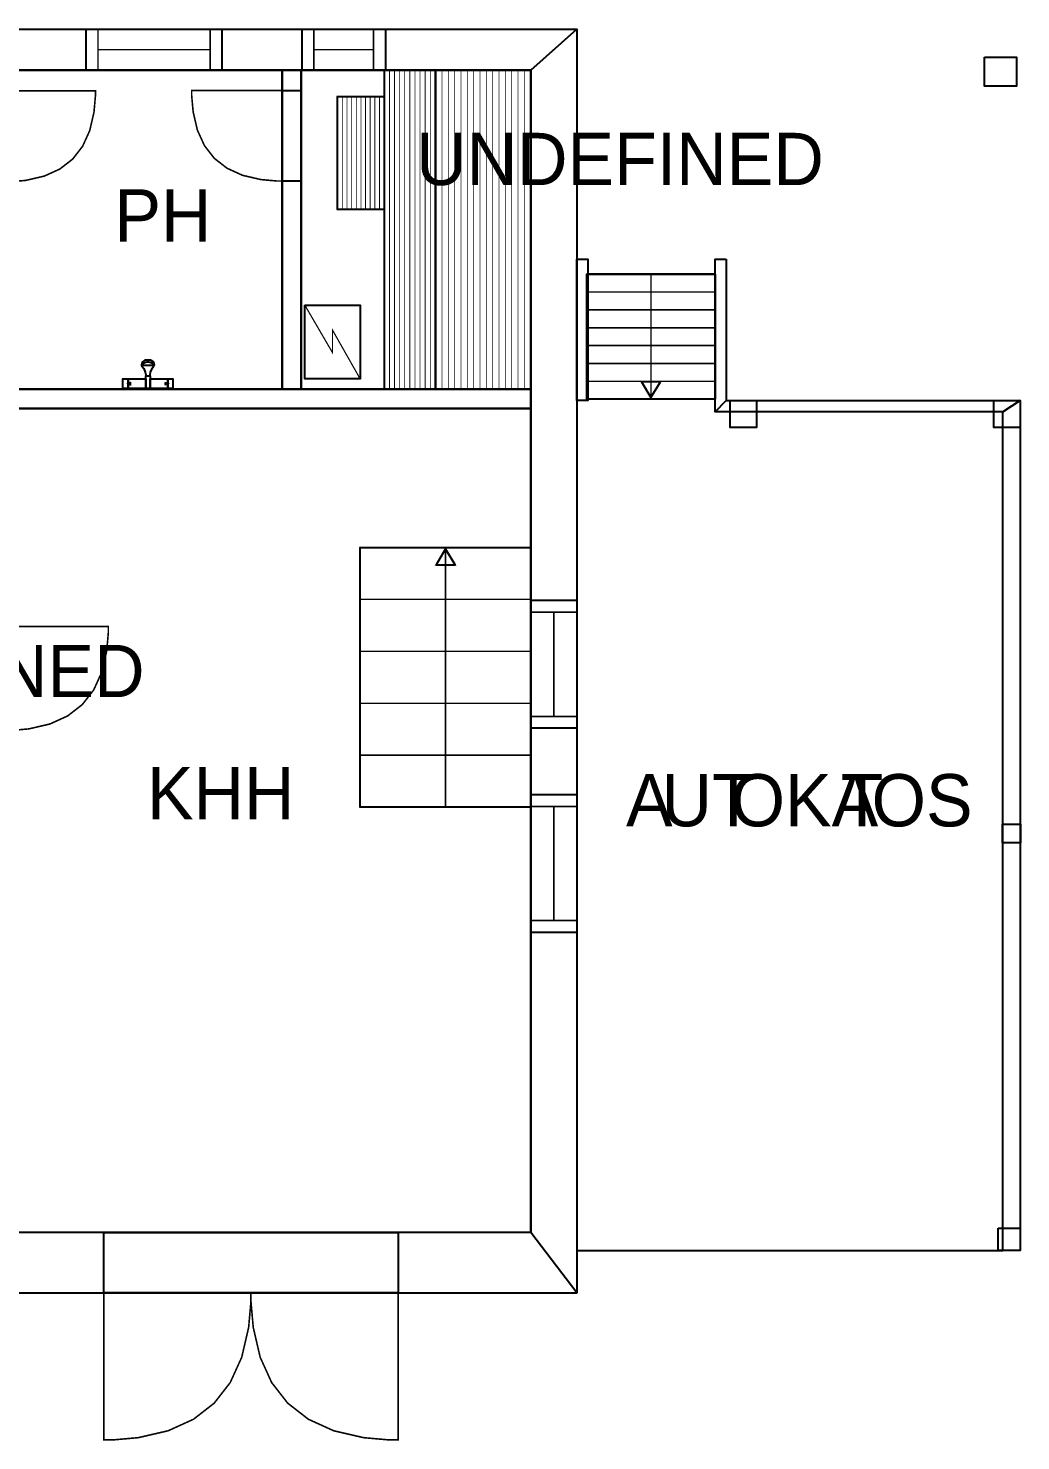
# Model space of a CAD drawing. Extents: x 1.4 to 23.7, y 0 to 12.2.
# Drawn here: x 17.16 to 23.69, y 0.01 to 9.3 of the extents above; entities that cross this region are included whole.
import ezdxf

# ---------------------------------------------------------------- set-up
doc = ezdxf.new("R2010")
doc.units = 0
doc.layers.get('0').update_dxf_attribs({"linetype": 'CONTINUOUS'})

msp = doc.modelspace()

# ---------------------------------------------------------------- linework, layer by layer
at = {"color": 0}
for points, const_width in [([(20.4642, 9.02035), (13.7423, 9.02035), (13.4921, 9.29118), (20.7663, 9.29118), (20.4642, 9.02035)], 0.002083), ([(17.5385, 9.29118), (18.4318, 9.29118), (18.4318, 9.02035), (17.5385, 9.02035), (17.5385, 9.29118)], 0.010417), ([(17.5385, 9.29118), (18.4318, 9.29118), (18.4318, 9.02035), (17.5385, 9.02035), (17.5385, 9.29118)], 0.010417), ([(18.9586, 9.29118), (19.5069, 9.29118), (19.5069, 9.02035), (18.9586, 9.02035), (18.9586, 9.29118)], 0.010417), ([(18.9586, 9.29118), (19.5069, 9.29118), (19.5069, 9.02035), (18.9586, 9.02035), (18.9586, 9.29118)], 0.010417), ([(20.4642, 1.37668), (20.4642, 9.02035), (20.7663, 9.29118), (20.7663, 0.980849), (20.4642, 1.37668)], 0.002083), ([(18.8286, 9.02035), (18.9536, 9.02035), (18.9536, 6.92204), (18.8286, 6.92204), (18.8286, 9.02035)], 0.002083), ([(19.4999, 9.0204), (19.4999, 6.92176), (19.8354, 6.92176), (19.8354, 9.0204), (19.4999, 9.0204)], 0.010417), ([(19.8371, 9.0204), (19.8371, 6.92301), (20.4621, 6.92301), (20.4621, 9.0204), (19.8371, 9.0204)], 0.010417), ([(17.0012, 8.28651), (17.0362, 8.28651), (17.1414, 8.2959), (17.2629, 8.32394), (17.3658, 8.37067), (17.45, 8.43608), (17.5154, 8.52024), (17.5622, 8.6231), (17.5903, 8.74462), (17.5996, 8.84978), (17.5996, 8.88482), (17.0012, 8.88482), (17.0012, 8.28651)], 0.010417), ([(18.8286, 8.29189), (18.7936, 8.29189), (18.6889, 8.30122), (18.5679, 8.32915), (18.4656, 8.37571), (18.3818, 8.44081), (18.3167, 8.52458), (18.2701, 8.62696), (18.2422, 8.74794), (18.2329, 8.85265), (18.2329, 8.88753), (18.8286, 8.88753), (18.8286, 8.29189)], 0.010417), ([(18.8286, 8.88753), (18.9536, 8.88753), (18.9536, 8.29189), (18.8286, 8.29189), (18.8286, 8.88753)], 0.010417), ([(18.8286, 8.88753), (18.9536, 8.88753), (18.9536, 8.29189), (18.8286, 8.29189), (18.8286, 8.88753)], 0.010417), ([(19.1925, 8.84799), (19.1925, 8.10433), (19.4989, 8.10433), (19.4989, 8.84799), (19.1925, 8.84799)], 0.010417), ([(20.7663, 7.77746), (20.8392, 7.77746), (20.8392, 6.84788), (20.7663, 6.84788), (20.7663, 7.77746)], 0.002083), ([(21.7485, 7.77746), (21.7485, 6.84788), (21.6756, 6.77496), (21.6756, 7.77746), (21.7485, 7.77746)], 0.002083), ([(20.8312, 7.67919), (21.6758, 7.67919), (21.6758, 6.85721), (20.8312, 6.85721), (20.8312, 7.67919)], 0.010417), ([(18.9767, 7.47575), (18.9767, 6.99013), (19.3412, 6.99013), (19.3412, 7.47575), (18.9767, 7.47575)], 0.008094), ([(17.78, 6.99078), (17.8154, 6.99078), (17.8154, 6.92719), (17.78, 6.92719), (17.78, 6.99078)], 0.010417), ([(17.8154, 6.95953), (17.8186, 6.95833), (17.8282, 6.95443), (17.831, 6.95324), (17.831, 6.95324), (17.831, 6.95469), (17.831, 6.95899), (17.831, 6.96332), (17.831, 6.96474), (17.831, 6.96474), (17.8286, 6.96408), (17.8186, 6.96072), (17.8154, 6.95953)], 0.010417), ([(17.8143, 6.99078), (17.9311, 6.99078), (17.9311, 6.92719), (17.8143, 6.92719), (17.8143, 6.99078)], 0.010417), ([(17.9592, 6.92719), (17.9311, 6.92719), (17.9311, 7.01053), (17.9381, 7.01053), (17.9539, 7.01053), (17.9592, 7.01053), (17.9592, 6.98969), (17.9592, 6.94282), (17.9592, 6.92719)], 0.010417), ([(17.9592, 6.99078), (18.0758, 6.99078), (18.0758, 6.92719), (17.9592, 6.92719), (17.9592, 6.99078)], 0.010417), ([(18.0758, 6.95953), (18.0725, 6.95828), (18.0629, 6.95443), (18.0601, 6.95324), (18.0601, 6.95324), (18.0601, 6.95469), (18.0601, 6.95899), (18.0601, 6.96332), (18.0601, 6.96474), (18.0601, 6.96474), (18.0625, 6.96408), (18.0725, 6.96072), (18.0758, 6.95953)], 0.010417), ([(18.0758, 6.99078), (18.1092, 6.99078), (18.1092, 6.92719), (18.0758, 6.92719), (18.0758, 6.99078)], 0.010417), ([(17.0012, 6.92204), (20.4642, 6.92204), (20.4642, 6.79704), (17.0012, 6.79704), (17.0012, 6.92204)], 0.002083), ([(21.7485, 6.84788), (23.6819, 6.84788), (23.5674, 6.77496), (21.6756, 6.77496), (21.7485, 6.84788)], 0.002083), ([(23.6819, 6.84788), (23.6819, 1.25949), (23.5674, 1.25949), (23.5674, 6.77496), (23.6819, 6.84788)], 0.002083), ([(19.3412, 5.88265), (20.4642, 5.88265), (20.4642, 4.17399), (19.3412, 4.17399), (19.3412, 5.88265)], 0.010417), ([(20.4642, 5.53494), (20.7663, 5.53494), (20.7663, 4.69325), (20.4642, 4.69325), (20.4642, 5.53494)], 0.010417), ([(20.4642, 5.53494), (20.7663, 5.53494), (20.7663, 4.69325), (20.4642, 4.69325), (20.4642, 5.53494)], 0.010417), ([(17.0012, 4.6785), (17.0412, 4.6785), (17.1614, 4.68918), (17.3001, 4.72125), (17.4176, 4.77463), (17.5137, 4.84933), (17.5885, 4.94542), (17.6418, 5.06288), (17.6739, 5.20167), (17.6846, 5.32178), (17.6846, 5.36182), (17.0012, 5.36182), (17.0012, 4.6785)], 0.010417), ([(20.4642, 4.25776), (20.7663, 4.25776), (20.7663, 3.3514), (20.4642, 3.3514), (20.4642, 4.25776)], 0.010417), ([(20.4642, 4.25776), (20.7663, 4.25776), (20.7663, 3.3514), (20.4642, 3.3514), (20.4642, 4.25776)], 0.010417), ([(11.8474, 0.980849), (20.7663, 0.980849), (20.4642, 1.37668), (12.0557, 1.37668), (11.8474, 0.980849)], 0.002083), ([(17.6553, 1.37668), (19.59, 1.37668), (19.59, 0.980849), (17.6553, 0.980849), (17.6553, 1.37668)], 0.010417), ([(17.6553, 1.37668), (19.59, 1.37668), (19.59, 0.980849), (17.6553, 0.980849), (17.6553, 1.37668)], 0.010417), ([(18.6226, 0.980849), (18.6226, 0.924208), (18.6075, 0.754124), (18.5621, 0.557671), (18.4865, 0.391385), (18.3807, 0.255317), (18.2447, 0.149522), (18.0783, 0.073947), (17.8819, 0.028591), (17.7118, 0.013455), (17.6553, 0.013455), (17.6553, 0.980849), (18.6226, 0.980849)], 0.010417), ([(18.6226, 0.980849), (18.6226, 0.924208), (18.6376, 0.754124), (18.6831, 0.557671), (18.7586, 0.391385), (18.8644, 0.255317), (19.0006, 0.149522), (19.1668, 0.073947), (19.3632, 0.028591), (19.5333, 0.013455), (19.59, 0.013455), (19.59, 0.980849), (18.6226, 0.980849)], 0.010417)]:
    msp.add_lwpolyline(points, close=True, dxfattribs=dict(at, const_width=const_width))
for points in [[(20.4642, 9.02035), (13.7423, 9.02035), (13.4921, 9.29118), (20.7663, 9.29118), (20.4642, 9.02035)], [(20.4642, 1.37668), (20.4642, 9.02035), (20.7663, 9.29118), (20.7663, 0.980849), (20.4642, 1.37668)], [(23.4464, 9.10568), (23.6576, 9.10568), (23.6576, 8.91504), (23.4464, 8.91504), (23.4464, 9.10568)], [(18.8286, 9.02035), (18.9536, 9.02035), (18.9536, 6.92204), (18.8286, 6.92204), (18.8286, 9.02035)], [(17.0012, 6.92204), (20.4642, 6.92204), (20.4642, 6.79704), (17.0012, 6.79704), (17.0012, 6.92204)], [(21.775, 6.84793), (21.9475, 6.84793), (21.9475, 6.67025), (21.775, 6.67025), (21.775, 6.84793)], [(23.5094, 6.84788), (23.6819, 6.84788), (23.6819, 6.67014), (23.5094, 6.67014), (23.5094, 6.84788)], [(23.5661, 4.06326), (23.6842, 4.06326), (23.6842, 3.93907), (23.5661, 3.93907), (23.5661, 4.06326)], [(23.5364, 1.40701), (23.6819, 1.40701), (23.6819, 1.25949), (23.5364, 1.25949), (23.5364, 1.40701)], [(11.8474, 0.980849), (20.7663, 0.980849), (20.4642, 1.37668), (12.0557, 1.37668), (11.8474, 0.980849)]]:
    msp.add_lwpolyline(points, close=True, dxfattribs=at)
at = {"color": 7}
for points in [[(17.5385, 9.29118), (18.4318, 9.29118), (18.4318, 9.02035), (17.5385, 9.02035), (17.5385, 9.29118)], [(17.5385, 9.29118), (18.4318, 9.29118), (18.4318, 9.02035), (17.5385, 9.02035), (17.5385, 9.29118)], [(18.9586, 9.29118), (19.5069, 9.29118), (19.5069, 9.02035), (18.9586, 9.02035), (18.9586, 9.29118)], [(18.9586, 9.29118), (19.5069, 9.29118), (19.5069, 9.02035), (18.9586, 9.02035), (18.9586, 9.29118)], [(17.0012, 9.02035), (18.8286, 9.02035), (18.8286, 6.92204), (17.0012, 6.92204), (17.0012, 9.02035)], [(18.9536, 9.02035), (20.4642, 9.02035), (20.4642, 6.92204), (18.9536, 6.92204), (18.9536, 9.02035)], [(19.4999, 9.0204), (19.8354, 9.0204), (19.8354, 6.92176), (19.4999, 6.92176), (19.4999, 9.0204)], [(19.8371, 9.0204), (20.4621, 9.0204), (20.4621, 6.92301), (19.8371, 6.92301), (19.8371, 9.0204)], [(18.8286, 8.88753), (18.9536, 8.88753), (18.9536, 8.29189), (18.8286, 8.29189), (18.8286, 8.88753)], [(18.8286, 8.88753), (18.9536, 8.88753), (18.9536, 8.29189), (18.8286, 8.29189), (18.8286, 8.88753)], [(19.1925, 8.84799), (19.4989, 8.84799), (19.4989, 8.10433), (19.1925, 8.10433), (19.1925, 8.84799)], [(20.7663, 7.77746), (20.8392, 7.77746), (20.8392, 6.84788), (20.7663, 6.84788), (20.7663, 7.77746)], [(21.7485, 7.77746), (21.7485, 6.84788), (21.6756, 6.77496), (21.6756, 7.77746), (21.7485, 7.77746)], [(20.8392, 7.67919), (20.8392, 6.84788), (20.7663, 6.84788), (20.7663, 1.25879), (23.5674, 1.25949), (23.5674, 6.77496), (21.6756, 6.77496), (21.6758, 7.67919), (20.8392, 7.67919)], [(20.8312, 7.67919), (21.6758, 7.67919), (21.6758, 6.85721), (20.8312, 6.85721), (20.8312, 7.67919)], [(18.9767, 7.47575), (19.3412, 7.47575), (19.3412, 6.99013), (18.9767, 6.99013), (18.9767, 7.47575)], [(17.9592, 7.01053), (17.9592, 7.01688), (17.9628, 7.03581), (17.9726, 7.05821), (17.9758, 7.06261), (17.9768, 7.06418), (17.9869, 7.07883), (17.9872, 7.08035), (17.9878, 7.08322), (17.9836, 7.09978), (17.9669, 7.11263), (17.9612, 7.11367), (17.9599, 7.11393), (17.9483, 7.11469), (17.9446, 7.11469), (17.9456, 7.11469), (17.9414, 7.11469), (17.9303, 7.11393), (17.9289, 7.11367), (17.9232, 7.11263), (17.9065, 7.09978), (17.9024, 7.08322), (17.9029, 7.08035), (17.9031, 7.07883), (17.9133, 7.06418), (17.9143, 7.06261), (17.9174, 7.05821), (17.9274, 7.03581), (17.9311, 7.01688), (17.9311, 7.01053)], [(17.9872, 7.08138), (17.9869, 7.08192), (17.9751, 7.09207), (17.9514, 7.10118), (17.9435, 7.10118), (17.9372, 7.10097), (17.9146, 7.09169), (17.9033, 7.08192), (17.9029, 7.08138)], [(17.78, 6.99078), (17.8154, 6.99078), (17.8154, 6.92719), (17.78, 6.92719), (17.78, 6.99078)], [(17.8143, 6.99078), (17.9311, 6.99078), (17.9311, 6.92719), (17.8143, 6.92719), (17.8143, 6.99078)], [(17.9592, 6.92719), (17.9311, 6.92719), (17.9311, 7.01053), (17.9381, 7.01053), (17.9539, 7.01053), (17.9592, 7.01053), (17.9592, 6.98969), (17.9592, 6.94282), (17.9592, 6.92719)], [(17.9592, 6.99078), (18.0758, 6.99078), (18.0758, 6.92719), (17.9592, 6.92719), (17.9592, 6.99078)], [(18.0758, 6.99078), (18.1092, 6.99078), (18.1092, 6.92719), (18.0758, 6.92719), (18.0758, 6.99078)], [(17.8154, 6.95953), (17.8186, 6.95833), (17.8282, 6.95443), (17.831, 6.95324), (17.831, 6.95324), (17.831, 6.95469), (17.831, 6.95899), (17.831, 6.96332), (17.831, 6.96474), (17.831, 6.96474), (17.8286, 6.96408), (17.8186, 6.96072), (17.8154, 6.95953)], [(18.0758, 6.95953), (18.0725, 6.95828), (18.0629, 6.95443), (18.0601, 6.95324), (18.0601, 6.95324), (18.0601, 6.95469), (18.0601, 6.95899), (18.0601, 6.96332), (18.0601, 6.96474), (18.0601, 6.96474), (18.0625, 6.96408), (18.0725, 6.96072), (18.0758, 6.95953)], [(17.0012, 6.79704), (20.4642, 6.79704), (20.4642, 1.37668), (17.0012, 1.37668), (17.0012, 6.79704)], [(21.7485, 6.84788), (23.6819, 6.84788), (23.5674, 6.77496), (21.6756, 6.77496), (21.7485, 6.84788)], [(23.6819, 6.84788), (23.6819, 1.25949), (23.5674, 1.25949), (23.5674, 6.77496), (23.6819, 6.84788)], [(19.3412, 5.88265), (20.4642, 5.88265), (20.4642, 4.17399), (19.3412, 4.17399), (19.3412, 5.88265)], [(20.4642, 5.53494), (20.7663, 5.53494), (20.7663, 4.69325), (20.4642, 4.69325), (20.4642, 5.53494)], [(20.4642, 5.53494), (20.7663, 5.53494), (20.7663, 4.69325), (20.4642, 4.69325), (20.4642, 5.53494)], [(20.4642, 4.25776), (20.7663, 4.25776), (20.7663, 3.3514), (20.4642, 3.3514), (20.4642, 4.25776)], [(20.4642, 4.25776), (20.7663, 4.25776), (20.7663, 3.3514), (20.4642, 3.3514), (20.4642, 4.25776)], [(17.6553, 1.37668), (19.59, 1.37668), (19.59, 0.980849), (17.6553, 0.980849), (17.6553, 1.37668)], [(17.6553, 1.37668), (19.59, 1.37668), (19.59, 0.980849), (17.6553, 0.980849), (17.6553, 1.37668)]]:
    msp.add_lwpolyline(points, close=True, dxfattribs=at)
at = {"color": 0}
for points, const_width in [([(17.6167, 9.02035), (17.6167, 9.29118)], 0.010417), ([(18.3536, 9.02035), (18.3536, 9.29118)], 0.010417), ([(19.0367, 9.02035), (19.0367, 9.29118)], 0.010417), ([(19.4289, 9.02035), (19.4289, 9.29118)], 0.010417), ([(18.3536, 9.15576), (17.6167, 9.15576)], 0.010417), ([(19.4289, 9.15576), (19.0367, 9.15576)], 0.010417), ([(21.6758, 7.67919), (20.8312, 7.67919)], 0.010417), ([(21.6758, 7.56179), (20.8312, 7.56179)], 0.010417), ([(19.3412, 6.99013), (19.159, 7.31147), (19.159, 7.16336), (18.9767, 7.47575)], 0.008094), ([(21.6758, 7.44433), (20.8312, 7.44433)], 0.010417), ([(21.6758, 7.32693), (20.8312, 7.32693)], 0.010417), ([(21.6758, 7.20947), (20.8312, 7.20947)], 0.010417), ([(17.9592, 7.01053), (17.9592, 7.01688), (17.9628, 7.03581), (17.9726, 7.05821), (17.9758, 7.06261), (17.9768, 7.06418), (17.9869, 7.07883), (17.9872, 7.08035), (17.9878, 7.08322), (17.9836, 7.09978), (17.9669, 7.11263), (17.9612, 7.11367), (17.9599, 7.11393), (17.9483, 7.11469), (17.9446, 7.11469), (17.9456, 7.11469), (17.9414, 7.11469), (17.9303, 7.11393), (17.9289, 7.11367), (17.9232, 7.11263), (17.9065, 7.09978), (17.9024, 7.08322), (17.9029, 7.08035), (17.9031, 7.07883), (17.9133, 7.06418), (17.9143, 7.06261), (17.9174, 7.05821), (17.9274, 7.03581), (17.9311, 7.01688), (17.9311, 7.01053)], 0.010417), ([(17.9872, 7.08138), (17.9869, 7.08192), (17.9751, 7.09207), (17.9514, 7.10118), (17.9435, 7.10118), (17.9372, 7.10097), (17.9146, 7.09169), (17.9033, 7.08192), (17.9029, 7.08138)], 0.010417), ([(21.6758, 7.09207), (20.8312, 7.09207)], 0.010417), ([(21.6758, 6.97467), (20.8312, 6.97467)], 0.010417), ([(21.6758, 6.85721), (20.8312, 6.85721)], 0.010417), ([(20.4642, 5.88265), (19.3412, 5.88265)], 0.010417), ([(20.4642, 5.5409), (19.3412, 5.5409)], 0.010417), ([(20.4642, 5.45682), (20.7663, 5.45682)], 0.010417), ([(20.6153, 4.77138), (20.6153, 5.45682)], 0.010417), ([(20.4642, 5.19917), (19.3412, 5.19917)], 0.010417), ([(20.4642, 4.85747), (19.3412, 4.85747)], 0.010417), ([(20.4642, 4.77138), (20.7663, 4.77138)], 0.010417), ([(20.4642, 4.51574), (19.3412, 4.51574)], 0.010417), ([(20.4642, 4.17964), (20.7663, 4.17964)], 0.010417), ([(20.6153, 3.42953), (20.6153, 4.17964)], 0.010417), ([(20.4642, 4.17399), (19.3412, 4.17399)], 0.010417), ([(20.4642, 3.42953), (20.7663, 3.42953)], 0.010417)]:
    msp.add_lwpolyline(points, dxfattribs=dict(at, const_width=const_width))
at = {"color": 7, "const_width": 0.002083}
for points in [[(17.0012, 9.02035), (18.8286, 9.02035), (18.8286, 6.92204), (17.0012, 6.92204), (17.0012, 9.02035)], [(18.9536, 9.02035), (20.4642, 9.02035), (20.4642, 6.92204), (18.9536, 6.92204), (18.9536, 9.02035)], [(20.8392, 7.67919), (20.8392, 6.84788), (20.7663, 6.84788), (20.7663, 1.25879), (23.5674, 1.25949), (23.5674, 6.77496), (21.6756, 6.77496), (21.6758, 7.67919), (20.8392, 7.67919)], [(17.0012, 6.79704), (20.4642, 6.79704), (20.4642, 1.37668), (17.0012, 1.37668), (17.0012, 6.79704)]]:
    msp.add_lwpolyline(points, close=True, dxfattribs=at)
at = {"color": 253, "const_width": 0.005208}
for points in [[(19.5335, 9.0204), (19.5335, 6.92176)], [(19.5669, 9.0204), (19.5669, 6.92176)], [(19.6006, 9.0204), (19.6006, 6.92176)], [(19.634, 9.0204), (19.634, 6.92176)], [(19.6676, 9.0204), (19.6676, 6.92176)], [(19.7011, 9.0204), (19.7011, 6.92176)], [(19.7347, 9.0204), (19.7347, 6.92176)], [(19.7683, 9.0204), (19.7683, 6.92176)], [(19.8018, 9.0204), (19.8018, 6.92176)], [(19.8788, 9.0204), (19.8788, 6.92301)], [(19.9204, 9.0204), (19.9204, 6.92301)], [(19.9621, 9.0204), (19.9621, 6.92301)], [(20.0038, 9.0204), (20.0038, 6.92301)], [(20.0454, 9.0204), (20.0454, 6.92301)], [(20.0871, 9.0204), (20.0871, 6.92301)], [(20.1288, 9.0204), (20.1288, 6.92301)], [(20.1704, 9.0204), (20.1704, 6.92301)], [(20.2121, 9.0204), (20.2121, 6.92301)], [(20.2538, 9.0204), (20.2538, 6.92301)], [(20.2954, 9.0204), (20.2954, 6.92301)], [(20.3371, 9.0204), (20.3371, 6.92301)], [(20.3788, 9.0204), (20.3788, 6.92301)], [(20.4204, 9.0204), (20.4204, 6.92301)], [(19.2231, 8.84799), (19.2231, 8.10433)], [(19.2538, 8.84799), (19.2538, 8.10433)], [(19.2844, 8.84799), (19.2844, 8.10433)], [(19.315, 8.84799), (19.315, 8.10433)], [(19.3457, 8.84799), (19.3457, 8.10433)], [(19.3762, 8.84799), (19.3762, 8.10433)], [(19.4069, 8.84799), (19.4069, 8.10433)], [(19.4376, 8.84799), (19.4376, 8.10433)], [(19.4682, 8.84799), (19.4682, 8.10433)]]:
    msp.add_lwpolyline(points, dxfattribs=at)
at = {"color": 254, "const_width": 0.010417}
for points in [[(21.2535, 7.67919), (21.2535, 6.85721)], [(19.9028, 4.17399), (19.9028, 5.88265)]]:
    msp.add_lwpolyline(points, dxfattribs=at)
for points in [[(21.316, 6.97179), (21.191, 6.97179), (21.2535, 6.86762), (21.316, 6.97179)], [(19.8403, 5.76807), (19.9653, 5.76807), (19.9028, 5.87224), (19.8403, 5.76807)]]:
    msp.add_lwpolyline(points, close=True, dxfattribs=at)
at = {"color": 254}
for points in [[(21.316, 6.97179), (21.191, 6.97179), (21.2535, 6.86762), (21.316, 6.97179)], [(19.8403, 5.76807), (19.9653, 5.76807), (19.9028, 5.87224), (19.8403, 5.76807)]]:
    msp.add_lwpolyline(points, close=True, dxfattribs=at)

# ---------------------------------------------------------------- texts
at = {"color": 0}
for s, p in [('UNDEFINED', (19.7089, 8.26511)), ('PH', (17.7247, 7.8935)), ('UNDEFINED', (15.2415, 4.89782)), ('KHH', (17.9386, 4.09494)), ('A', (21.0892, 4.04801)), ('UT', (21.3225, 4.04801)), ('OKA', (21.7776, 4.04801)), ('T', (22.501, 4.04801)), ('OS', (22.7046, 4.04801))]:
    msp.add_text(s, height=0.34375, dxfattribs=at).set_placement(p)

doc.saveas('drawing.dxf')
